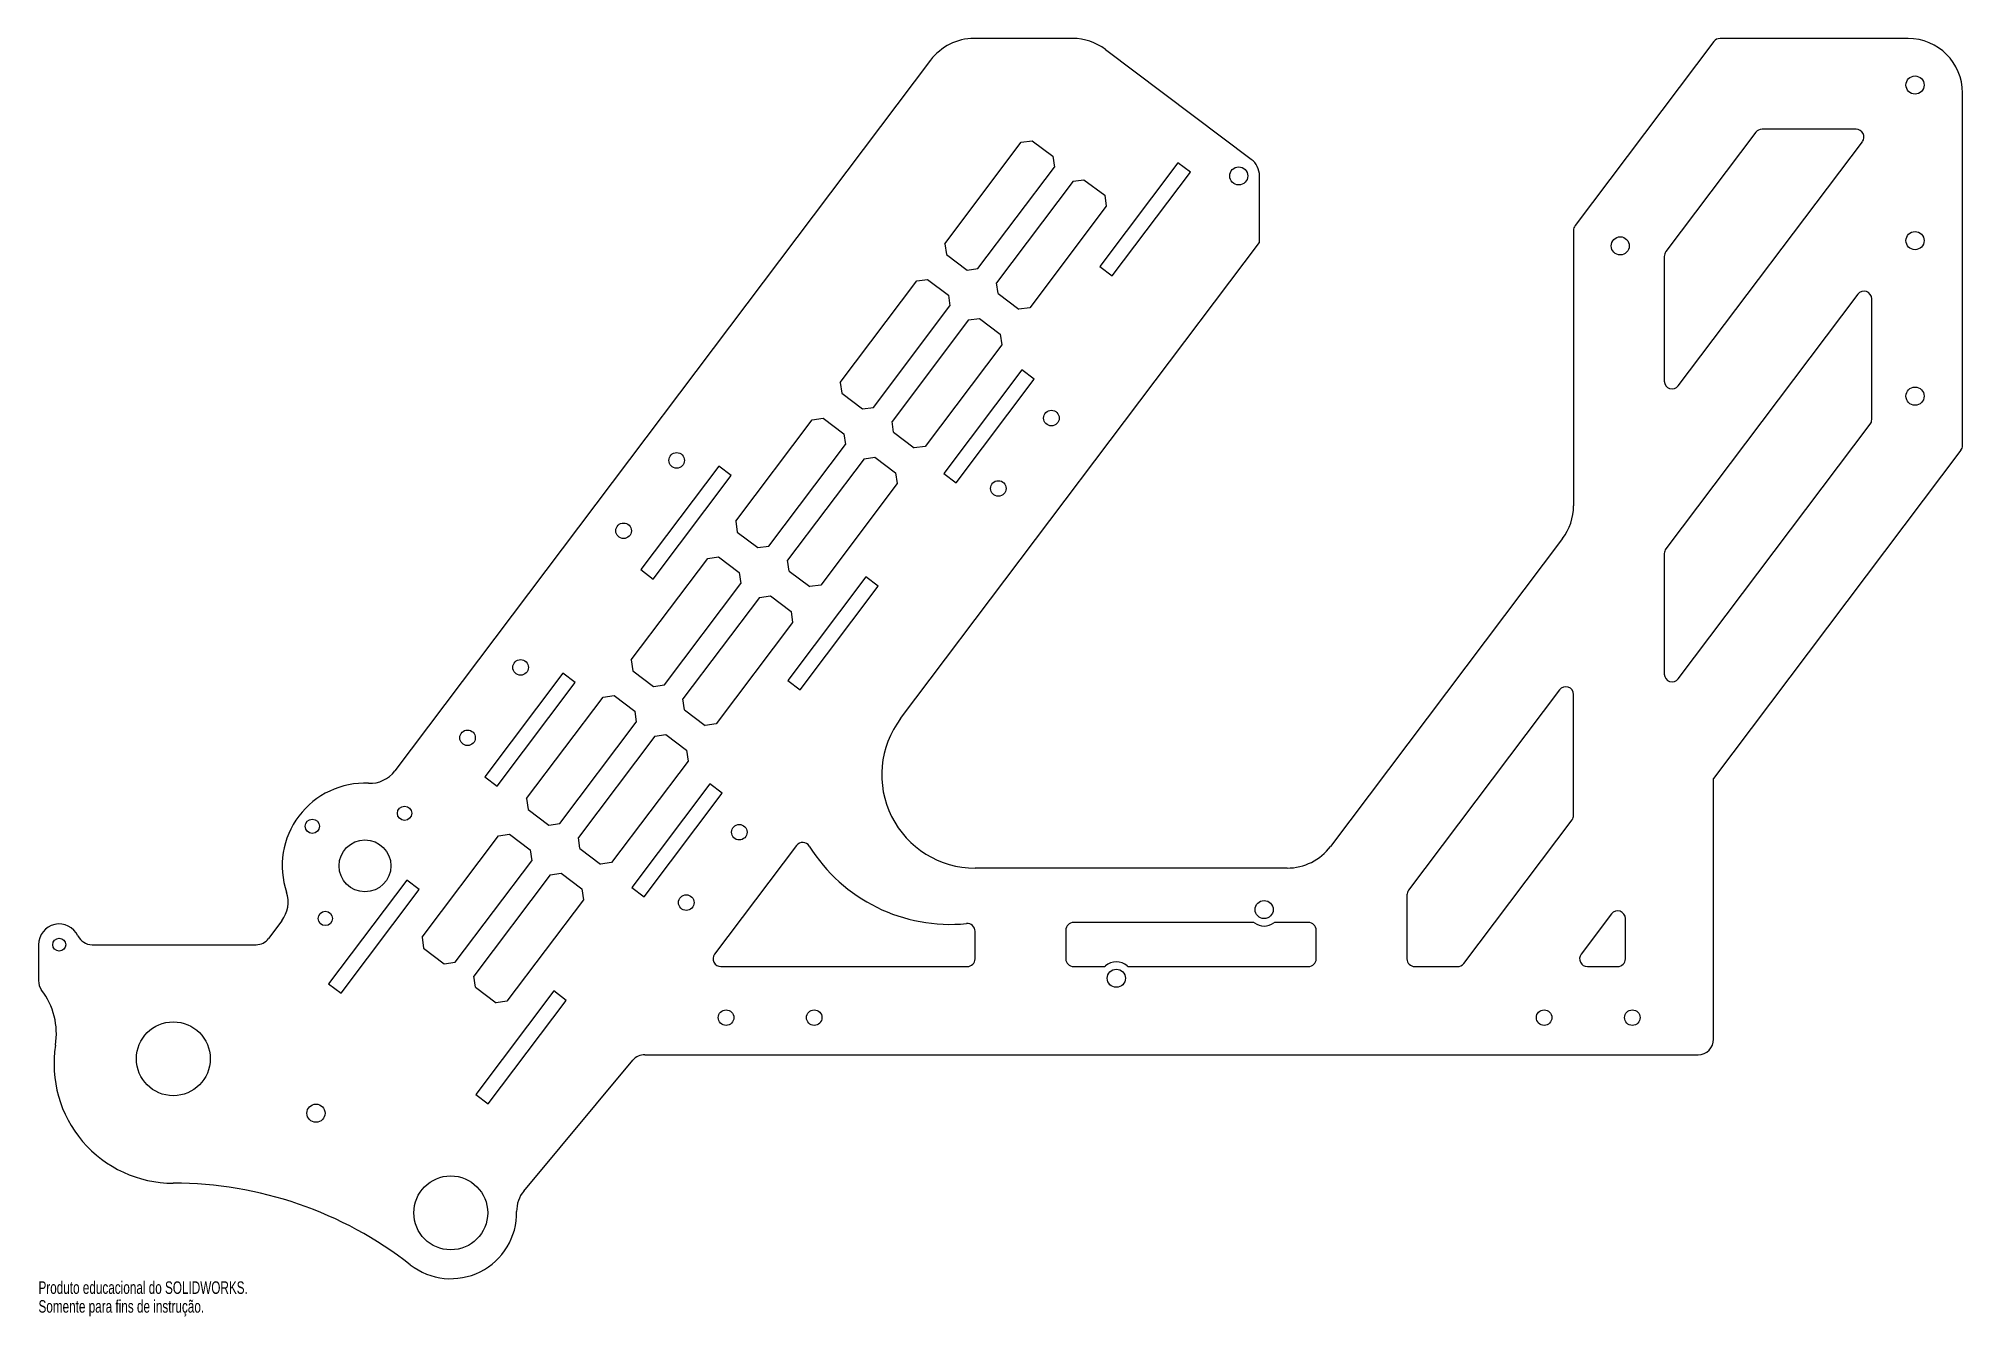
# Model space of a CAD drawing. Header units: millimetres. Extents: x 0 to 742, y -51 to 442.
import ezdxf

# ---------------------------------------------------------------- set-up
doc = ezdxf.new("R2010")
doc.units = ezdxf.units.MM
doc.styles.add('SLDTEXTSTYLE0', font='TXT', dxfattribs={"width": 0.7})

msp = doc.modelspace()

# ---------------------------------------------------------------- linework, layer by layer
at = {"color": 7, "linetype": 'Continuous', "lineweight": 25}
for p, q in [((398.81, 441.56), (360.82, 441.56)), ((646.1, 440.37), (592.6, 369.37)), ((721, 441.56), (648.5, 441.56)), ((344.05, 433.2), (137.46, 159.04)), ((411.44, 437.33), (467.7, 394.94)), ((742, 284.52), (742, 420.56)), ((349.55, 362.4), (379.03, 401.53)), ((379.03, 401.53), (383.24, 402.12)), ((383.24, 402.12), (391.22, 396.1)), ((662.3, 405.37), (627.6, 359.33)), ((632.4, 307.56), (703.38, 401.75)), ((700.98, 406.56), (664.69, 406.56)), ((391.22, 396.1), (391.81, 391.9)), ((439.42, 393.59), (409.33, 353.66)), ((444.21, 389.98), (439.42, 393.59)), ((362.32, 352.77), (391.81, 391.9)), ((399, 386.49), (369.51, 347.35)), ((399, 386.49), (403.2, 387.08)), ((403.2, 387.08), (411.19, 381.06)), ((414.12, 350.05), (444.21, 389.98)), ((470.88, 362.92), (470.88, 388.55)), ((411.19, 381.06), (411.78, 376.86)), ((411.78, 376.86), (382.29, 337.72)), ((592, 367.57), (592, 261.29)), ((332.44, 179.2), (470.88, 362.92)), ((349.55, 362.4), (350.14, 358.2)), ((350.14, 358.2), (358.12, 352.18)), ((627, 357.52), (627, 309.36)), ((358.12, 352.18), (362.32, 352.77)), ((409.33, 353.66), (414.12, 350.05)), ((309.22, 308.89), (338.71, 348.02)), ((338.71, 348.02), (342.91, 348.61)), ((342.91, 348.61), (350.9, 342.59)), ((350.9, 342.59), (351.49, 338.39)), ((370.1, 343.15), (369.51, 347.35)), ((370.1, 343.15), (378.09, 337.13)), ((701.6, 342.9), (627.6, 244.7)), ((322, 299.26), (351.49, 338.39)), ((382.29, 337.72), (378.09, 337.13)), ((707, 294.57), (707, 341.1)), ((358.68, 332.98), (329.19, 293.84)), ((358.68, 332.98), (362.88, 333.57)), ((362.88, 333.57), (370.87, 327.55)), ((370.87, 327.55), (371.46, 323.35)), ((371.46, 323.35), (341.97, 284.21)), ((379.23, 313.73), (349.14, 273.8)), ((384.03, 310.12), (379.23, 313.73)), ((309.22, 308.89), (309.81, 304.69)), ((309.81, 304.69), (317.8, 298.67)), ((353.94, 270.19), (384.03, 310.12)), ((317.8, 298.67), (322, 299.26)), ((268.9, 255.38), (298.39, 294.51)), ((298.39, 294.51), (302.59, 295.1)), ((302.59, 295.1), (310.58, 289.09)), ((329.78, 289.64), (329.19, 293.84)), ((329.78, 289.64), (337.77, 283.62)), ((632.4, 194.57), (706.4, 292.77)), ((281.68, 245.75), (311.17, 284.88)), ((310.58, 289.09), (311.17, 284.88)), ((341.97, 284.21), (337.77, 283.62)), ((741.4, 282.72), (646, 156.12)), ((262.35, 276.6), (232.26, 236.66)), ((267.14, 272.98), (262.35, 276.6)), ((318.36, 279.47), (288.87, 240.34)), ((318.36, 279.47), (322.56, 280.06)), ((322.56, 280.06), (330.54, 274.04)), ((237.05, 233.05), (267.14, 272.98)), ((331.14, 269.84), (301.65, 230.71)), ((330.54, 274.04), (331.14, 269.84)), ((349.14, 273.8), (353.94, 270.19)), ((268.9, 255.38), (269.49, 251.18)), ((269.49, 251.18), (277.48, 245.16)), ((277.48, 245.16), (281.68, 245.75)), ((587.77, 248.65), (498.3, 129.92)), ((228.58, 201.87), (258.07, 241)), ((258.07, 241), (262.27, 241.6)), ((262.27, 241.6), (270.26, 235.58)), ((289.46, 236.13), (288.87, 240.34)), ((627, 242.9), (627, 196.37)), ((232.26, 236.66), (237.05, 233.05)), ((241.36, 192.24), (270.85, 231.38)), ((270.26, 235.58), (270.85, 231.38)), ((319.05, 233.87), (288.96, 193.93)), ((289.46, 236.13), (297.44, 230.12)), ((293.75, 190.32), (323.85, 230.26)), ((301.65, 230.71), (297.44, 230.12)), ((323.85, 230.26), (319.05, 233.87)), ((278.04, 225.96), (248.55, 186.83)), ((278.04, 225.96), (282.24, 226.55)), ((282.24, 226.55), (290.22, 220.53)), ((290.81, 216.33), (261.32, 177.2)), ((290.22, 220.53), (290.81, 216.33)), ((228.58, 201.87), (229.17, 197.67)), ((202.17, 196.73), (172.08, 156.8)), ((176.87, 153.19), (206.96, 193.12)), ((206.96, 193.12), (202.17, 196.73)), ((229.17, 197.67), (237.16, 191.65)), ((288.96, 193.93), (293.75, 190.32)), ((188.26, 148.36), (217.75, 187.5)), ((217.75, 187.5), (221.95, 188.09)), ((221.95, 188.09), (229.94, 182.07)), ((237.16, 191.65), (241.36, 192.24)), ((249.14, 182.63), (248.55, 186.83)), ((586.6, 190.29), (528.35, 112.99)), ((592, 141.96), (592, 188.49)), ((229.94, 182.07), (230.53, 177.87)), ((249.14, 182.63), (257.12, 176.61)), ((201.04, 138.73), (230.53, 177.87)), ((237.71, 172.45), (208.22, 133.32)), ((237.71, 172.45), (241.91, 173.04)), ((241.91, 173.04), (249.9, 167.02)), ((261.32, 177.2), (257.12, 176.61)), ((249.9, 167.02), (250.49, 162.82)), ((172.08, 156.8), (176.87, 153.19)), ((250.49, 162.82), (221, 123.69)), ((646, 55.56), (646, 156.12)), ((258.87, 154), (228.78, 114.07)), ((233.57, 110.46), (263.66, 150.39)), ((263.66, 150.39), (258.87, 154)), ((188.26, 148.36), (188.85, 144.16)), ((188.85, 144.16), (196.84, 138.14)), ((147.94, 94.85), (177.43, 133.99)), ((177.43, 133.99), (181.63, 134.58)), ((181.63, 134.58), (189.61, 128.56)), ((196.84, 138.14), (201.04, 138.73)), ((549.65, 84.75), (591.4, 140.16)), ((189.61, 128.56), (190.2, 124.36)), ((208.82, 129.12), (208.22, 133.32)), ((208.82, 129.12), (216.8, 123.1)), ((292.31, 130.25), (260.75, 88.37)), ((160.72, 85.23), (190.2, 124.36)), ((197.39, 118.94), (167.9, 79.81)), ((197.39, 118.94), (201.59, 119.53)), ((201.59, 119.53), (209.58, 113.51)), ((221, 123.69), (216.8, 123.1)), ((481.53, 121.56), (361.18, 121.56)), ((141.99, 116.87), (111.9, 76.94)), ((116.69, 73.33), (146.78, 113.26)), ((146.78, 113.26), (141.99, 116.87)), ((209.58, 113.51), (210.17, 109.31)), ((228.78, 114.07), (233.57, 110.46)), ((210.17, 109.31), (180.68, 70.18)), ((527.75, 111.18), (527.75, 86.56)), ((93.86, 101.19), (88.74, 94.39)), ((361.18, 86.56), (361.18, 97.16)), ((396.18, 97.56), (396.18, 86.56)), ((468.4, 100.56), (399.18, 100.56)), ((489.75, 100.56), (476.93, 100.56)), ((492.75, 86.56), (492.75, 97.56)), ((606.6, 103.84), (594.94, 88.37)), ((612, 86.56), (612, 102.04)), ((0, 92), (0, 78.13)), ((20.65, 92), (83.94, 92)), ((147.94, 94.85), (148.53, 90.65)), ((148.53, 90.65), (156.51, 84.64)), ((156.51, 84.64), (160.72, 85.23)), ((263.14, 83.56), (358.18, 83.56)), ((399.18, 83.56), (410.81, 83.56)), ((420.53, 83.56), (489.75, 83.56)), ((530.75, 83.56), (547.25, 83.56)), ((597.34, 83.56), (609, 83.56)), ((111.9, 76.94), (116.69, 73.33)), ((168.49, 75.61), (167.9, 79.81)), ((168.49, 75.61), (176.48, 69.59)), ((198.69, 74.14), (168.6, 34.21)), ((173.39, 30.6), (203.48, 70.53)), ((180.68, 70.18), (176.48, 69.59)), ((203.48, 70.53), (198.69, 74.14)), ((187.17, -3.03), (229.2, 47.4)), ((233.81, 49.56), (640, 49.56)), ((168.6, 34.21), (173.39, 30.6))]:
    msp.add_line(p, q, dxfattribs=at)
for centre, radius in [((723.7, 423.59), 3.5), ((462.88, 388.55), 3.5), ((610, 361.56), 3.5), ((723.7, 363.59), 3.5), ((723.7, 303.59), 3.5), ((390.63, 295.12), 3), ((246.12, 278.81), 3), ((370.17, 267.97), 3), ((225.65, 251.66), 3), ((185.93, 198.95), 3), ((165.47, 171.8), 3), ((141.18, 142.69), 2.75), ((105.61, 137.69), 2.75), ((270.27, 135.4), 3), ((125.9, 122.4), 10), ((110.61, 102.12), 2.75), ((249.81, 108.24), 3), ((472.67, 105.55), 3.5), ((8, 92), 2.5), ((415.67, 79.05), 3.5), ((265.16, 63.86), 3), ((299.16, 63.86), 3), ((580.66, 63.86), 3), ((614.66, 63.86), 3), ((52, 48), 14.25), ((107, 27), 3.5), ((159, -11.44), 14.25)]:
    msp.add_circle(centre, radius, dxfattribs=at)
for centre, radius, start, end in [((360.82, 420.56), 21, 90, 143), ((398.81, 420.56), 21, 53, 90), ((648.5, 438.56), 3, 90, 143), ((721, 420.56), 21, 0, 90), ((664.69, 403.56), 3, 90, 143), ((700.98, 403.56), 3, 323, 90), ((462.88, 388.55), 8, 0, 53), ((595, 367.57), 3, 143, 180), ((630, 357.52), 3, 143, 180), ((704, 341.1), 3, 0, 143), ((630, 309.36), 3, 180, 323), ((704, 294.57), 3, 323, 0), ((739, 284.52), 3, 323, 0), ((571, 261.29), 21, 323, 0), ((630, 242.9), 3, 143, 180), ((630, 196.37), 3, 180, 323), ((589, 188.49), 3, 0, 143), ((361.18, 157.54), 35.98, 143, 270), ((127.87, 166.26), 12, 267.42297, 323), ((125.9, 122.4), 31.9, 87.42297, 198.57703), ((589, 141.96), 3, 323, 0), ((294.71, 128.44), 3, 31.88943, 143), ((351.59, 163.84), 64, 211.88943, 275.63813), ((481.53, 142.56), 21, 270, 323), ((84.28, 108.42), 12, 323, 18.57703), ((530.75, 111.18), 3, 143, 180), ((609, 102.04), 3, 0, 143), ((8, 92), 8, 25.37693, 180), ((358.18, 97.16), 3, 0, 95.63813), ((399.18, 97.56), 3, 90, 180), ((468.4, 99.56), 1, 54.53287, 90), ((472.67, 105.55), 6.35, 234.53287, 305.46713), ((476.93, 99.56), 1, 90, 125.46713), ((489.75, 97.56), 3, 0, 90), ((20.65, 98), 6, 205.37693, 270), ((83.94, 98), 6, 270, 323), ((263.14, 86.56), 3, 143, 270), ((358.18, 86.56), 3, 270, 0), ((399.18, 86.56), 3, 180, 270), ((410.81, 84.56), 1, 270, 311.39426), ((415.67, 79.05), 6.35, 48.60574, 131.39426), ((420.53, 84.56), 1, 228.60574, 270), ((489.75, 86.56), 3, 270, 0), ((530.75, 86.56), 3, 180, 270), ((547.25, 86.56), 3, 270, 323), ((597.34, 86.56), 3, 143, 270), ((609, 86.56), 3, 270, 0), ((6, 78.13), 6, 180, 217.18255), ((-21.09, 57.58), 28, 350.99673, 37.18255), ((52, 46), 46, 170.99673, 270), ((640, 55.56), 6, 270, 0), ((233.81, 43.56), 6, 90, 140.19443), ((52, -148.41), 148.41, 52.00304, 90), ((196.39, -10.71), 12, 140.19443, 181.1137), ((159, -11.44), 25.4, 232.00304, 1.1137)]:
    msp.add_arc(centre, radius, start, end, dxfattribs=at)

# ---------------------------------------------------------------- texts
at = {"color": 7, "linetype": 'Continuous', "char_height": 4.8336, "attachment_point": 1, "style": 'SLDTEXTSTYLE0'}
for s, insert in [('Produto educacional do SOLIDWORKS.', (0, -37.86)), ('Somente para fins de instrução.', (0, -45.11))]:
    msp.add_mtext(s, dxfattribs=dict(at, insert=insert))

doc.saveas('drawing.dxf')
